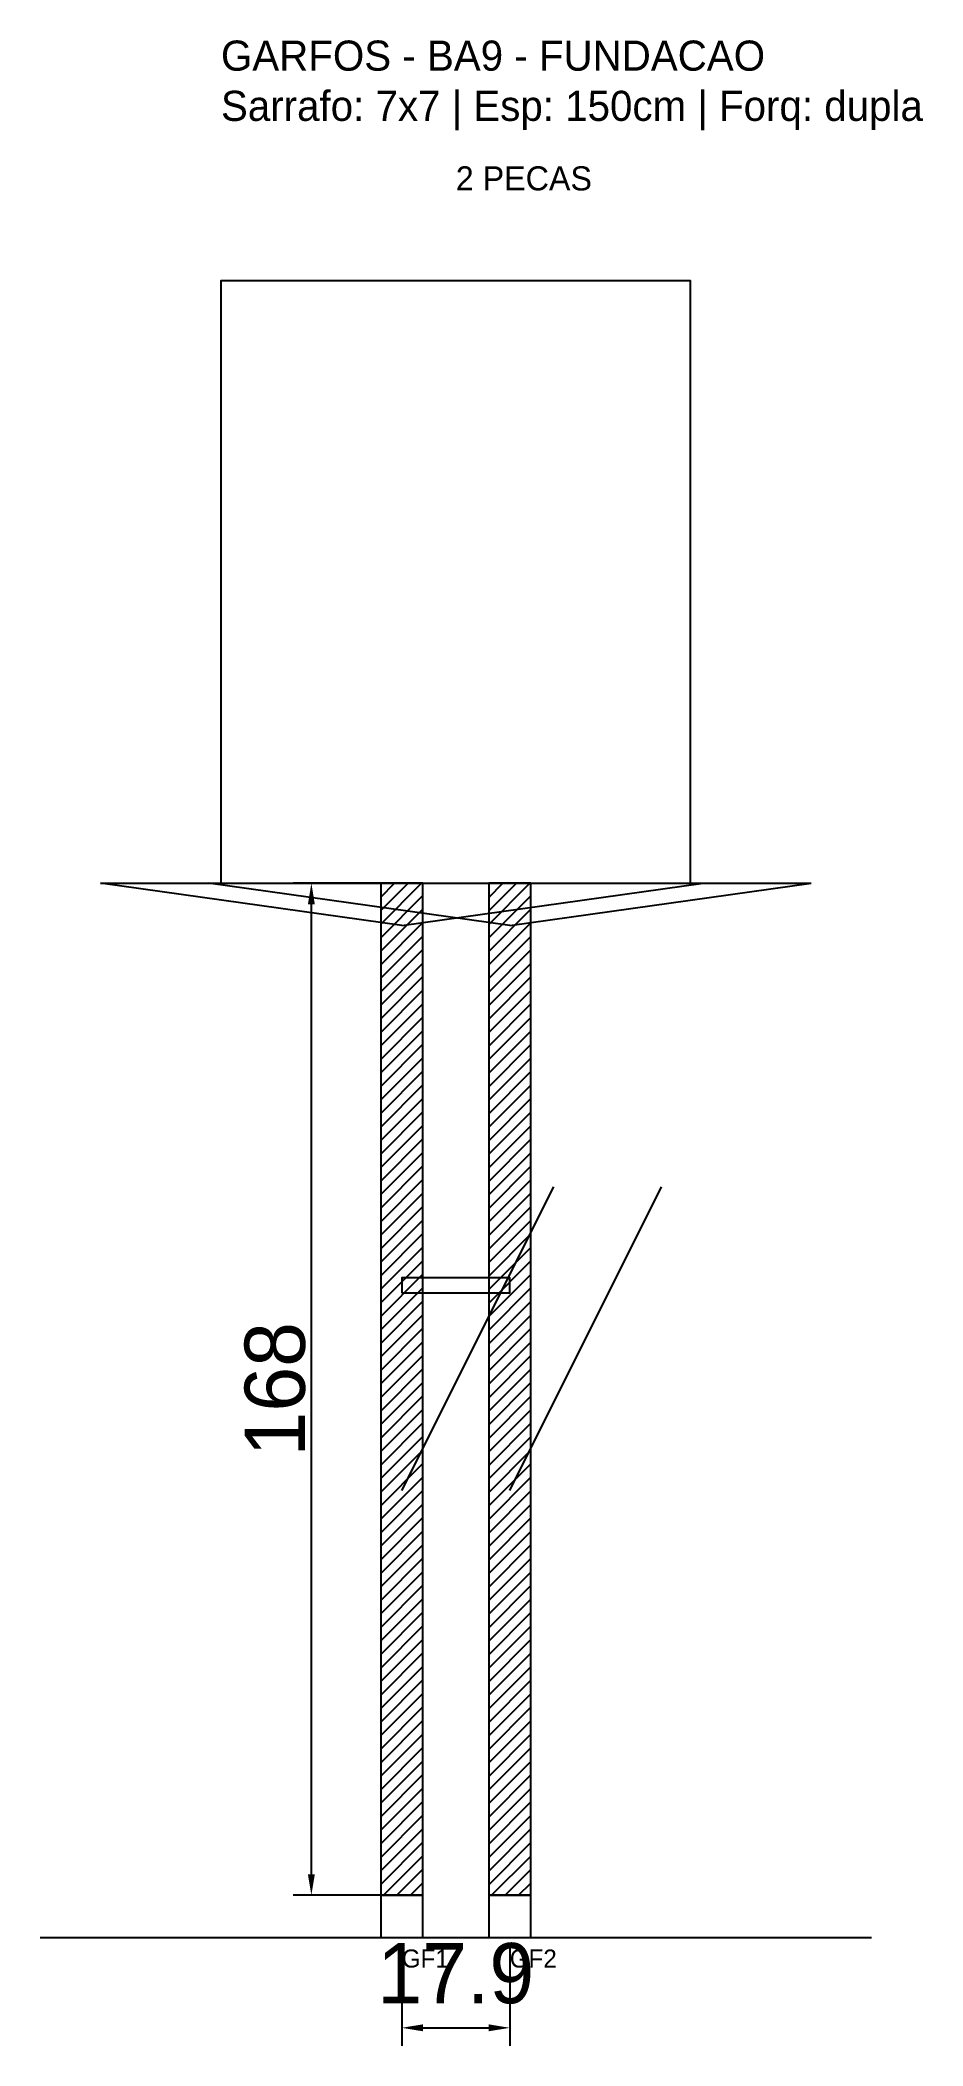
# Model space of a CAD drawing. Header units: metres. Extents: x -30 to 116, y -25 to 308.
import ezdxf

# ---------------------------------------------------------------- set-up
doc = ezdxf.new("R2010")
doc.units = ezdxf.units.M
for name, color, linetype in [('BARRA_ANCORAGEM', 1, 'Continuous'), ('COTA', 241, 'Continuous'), ('GARFOS OK', 3, 'Continuous'), ('NOME DA VIGA', 6, 'Continuous'), ('SARR_7x7', 40, 'Continuous'), ('TIRAS REESCORAMENTO', 252, 'Continuous'), ('VIGAS', 3, 'Continuous')]:
    doc.layers.add(name, color=color, linetype=linetype)
doc.dimstyles.new('EZ DXF', dxfattribs={"dimtxt": 10, "dimasz": 3.5, "dimexe": 3, "dimexo": 1.5, "dimgap": 1, "dimtad": 1, "dimdec": 1, "dimdsep": 46, "dimcen": 2.5, "dimazin": 3, "dimtfac": 1, "dimtmove": 0, "dimatfit": 3})

msp = doc.modelspace()

# ---------------------------------------------------------------- hatches: boundary and pattern name
at = {"layer": 'COTA'}
h = msp.add_hatch(dxfattribs=at)
h.set_pattern_fill('ANSI31', scale=0.5)
h.paths.add_polyline_path([(26.5, 0), (33.5, 0), (33.5, 168), (26.5, 168)])
h = msp.add_hatch(dxfattribs=at)
h.set_pattern_fill('ANSI31', scale=0.5)
h.paths.add_polyline_path([(44.417457, 0), (51.417457, 0), (51.417457, 168), (44.417457, 168)])

# ---------------------------------------------------------------- linework, layer by layer
at = {"layer": 'BARRA_ANCORAGEM'}
for p, q in [((30, 67.2), (55.2, 117.6)), ((47.917457, 67.2), (73.117457, 117.6))]:
    msp.add_line(p, q, dxfattribs=at)
at = {"layer": 'GARFOS OK'}
for p, q in [((30, 161), (-20, 168)), ((-20, 168), (80, 168)), ((47.917457, 161), (-2.082543, 168)), ((-2.082543, 168), (97.917457, 168)), ((30, 161), (80, 168)), ((47.917457, 161), (97.917457, 168))]:
    msp.add_line(p, q, dxfattribs=at)
at = {"layer": 'GARFOS OK', "linetype": 'CONTINUOUS'}
msp.add_line((-30, -7), (107.917457, -7), dxfattribs=at)
at = {"layer": 'GARFOS OK'}
for points in [[(26.5, 0), (33.5, 0), (33.5, 168), (26.5, 168), (26.5, 0)], [(44.417457, 0), (51.417457, 0), (51.417457, 168), (44.417457, 168), (44.417457, 0)]]:
    msp.add_lwpolyline(points, dxfattribs=at)
at = {"layer": 'SARR_7x7'}
for points in [[(26.5, -7), (33.5, -7), (33.5, 0), (26.5, 0), (26.5, -7)], [(44.417457, -7), (51.417457, -7), (51.417457, 0), (44.417457, 0), (44.417457, -7)]]:
    msp.add_lwpolyline(points, dxfattribs=at)
at = {"layer": 'TIRAS REESCORAMENTO'}
msp.add_lwpolyline([(30, 100), (47.917457, 100), (47.917457, 102.5), (30, 102.5), (30, 100)], dxfattribs=at)
at = {"layer": 'VIGAS'}
msp.add_lwpolyline([(0, 168), (77.917457, 168), (77.917457, 268), (0, 268), (0, 168)], dxfattribs=at)

# ---------------------------------------------------------------- texts
at = {"layer": 'NOME DA VIGA'}
for s, height, p in [('2 PECAS', 4, (38.958729, 283)), ('GF1', 3, (30, -12)), ('GF2', 3, (47.917457, -12))]:
    msp.add_text(s, height=height, dxfattribs=at).set_placement(p)
at = {"layer": 'NOME DA VIGA', "insert": (0, 293), "char_height": 5, "attachment_point": 7}
msp.add_mtext('GARFOS - BA9 - FUNDACAO\\PSarrafo: 7x7 | Esp: 150cm | Forq: dupla', dxfattribs=at)

# ---------------------------------------------------------------- dimensions: what is measured, and where the dimension line sits
at = {"layer": 'COTA'}
msp.add_linear_dim(base=(15, 0), p1=(30, 0), p2=(30, 168), angle=90, dimstyle='EZ DXF', dxfattribs=at).render()
msp.add_linear_dim(base=(30, -22), p1=(30, -7), p2=(47.917457, -7), dimstyle='EZ DXF', dxfattribs=at).render()

doc.saveas('drawing.dxf')
